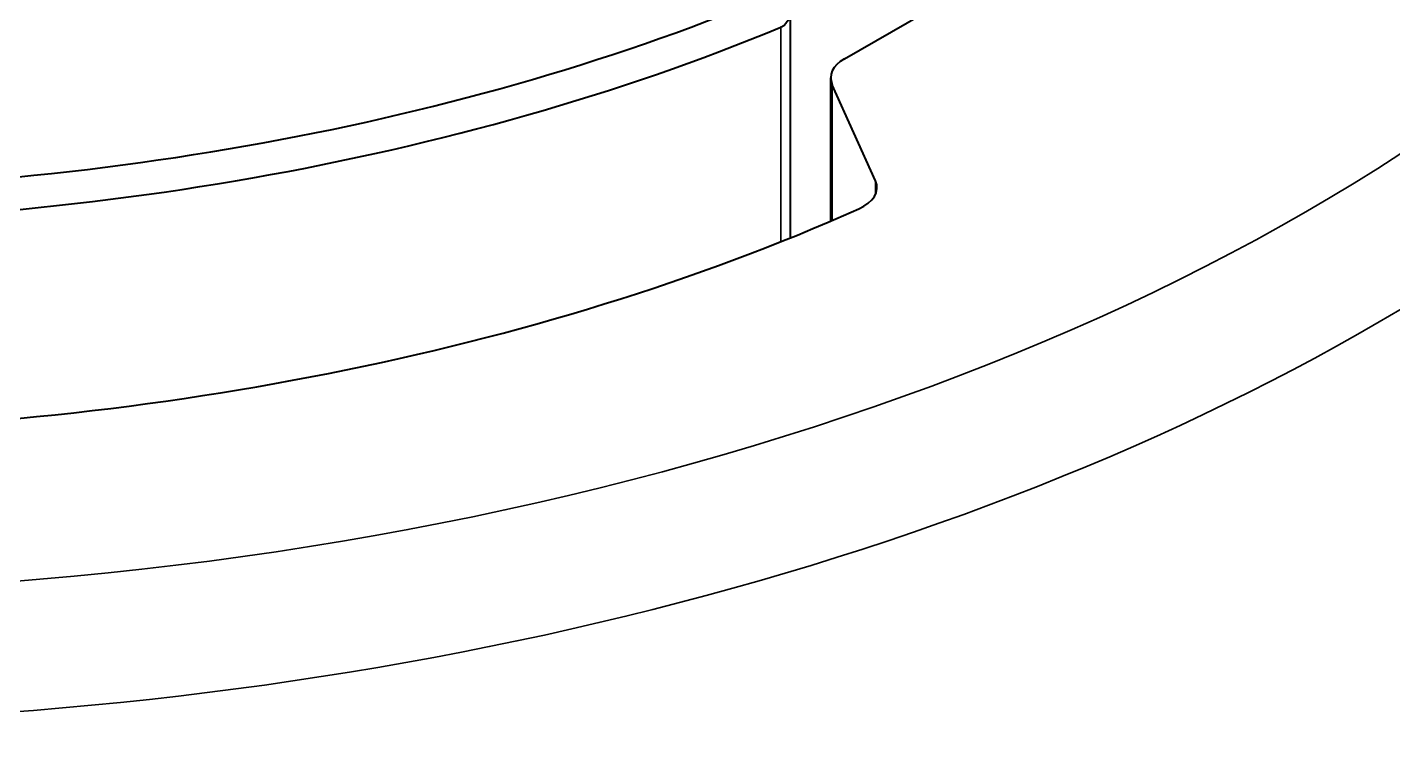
# Model space of a CAD drawing. Header units: millimetres. Extents: x 0 to 51860, y 0 to 5940.
# Drawn here: x 7696.76 to 7716.27, y 3986.34 to 3996.52 of the extents above; entities that cross this region are included whole.
import ezdxf

# ---------------------------------------------------------------- set-up
doc = ezdxf.new("R2010")
doc.units = ezdxf.units.MM
doc.header["$LTSCALE"] = 10
doc.layers.add('가시적인 것(ISO)', color=3, linetype='Continuous', lineweight=40)
doc.layers.add('가시적인 좁은 것(ISO)', color=3, linetype='Continuous', lineweight=35)

msp = doc.modelspace()

# ---------------------------------------------------------------- linework, layer by layer
at = {"layer": '가시적인 것(ISO)'}
for p, q in [((7707.6647, 3993.5149), (7707.6647, 3996.6874)), ((7708.4341, 3996.0707), (7709.7807, 3996.8462)), ((7708.2388, 3993.753), (7708.2388, 3995.7992)), ((7708.8783, 3994.3276), (7708.2601, 3995.703))]:
    msp.add_line(p, q, dxfattribs=at)
for centre, major_axis, start_param, end_param in [((7692.3726, 4008.9622), (-25.6667, 0), 1.5423728, 2.1929795), ((7692.3726, 4008.6897), (26, 0), 4.6843299, 5.3345722), ((7708.9055, 3995.7992), (-0.6667, 0), 5.4977871, 6.5364549), ((7708.2329, 3994.2314), (0.6667, 0), 5.3684668, 6.5364549), ((7692.3726, 4006.0954), (26.6667, 0), 4.7200455, 5.3684668)]:
    msp.add_ellipse(centre, major_axis=major_axis, ratio=0.5758617, start_param=start_param, end_param=end_param, dxfattribs=at)
for points, knots in [([(7707.6447, 3996.6605), (7707.6379, 3996.6406), (7707.6291, 3996.6216), (7707.6069, 3996.5858), (7707.5933, 3996.5693), (7707.562, 3996.5418), (7707.5445, 3996.5308), (7707.5256, 3996.523)], [0.243605386, 0.243605386, 0.243605386, 0.243605386, 0.25343194, 0.25343194, 0.263861508, 0.263861508, 0.274291077, 0.274291077, 0.274291077, 0.274291077]), ([(7695.9183, 3967.6024), (7699.1038, 3967.8084), (7702.2389, 3968.2838), (7708.1574, 3969.7394), (7710.9403, 3970.7193), (7715.9321, 3973.1181), (7718.141, 3974.5366), (7721.8009, 3977.7284), (7723.2529, 3979.5036), (7725.2322, 3983.2983), (7725.7539, 3985.3208), (7725.7539, 3987.3484)], [0.8972426, 0.8972426, 0.8972426, 0.8972426, 1.1890327, 1.1890327, 1.4808232, 1.4808232, 1.7726136, 1.7726136, 2.064404, 2.064404, 2.3561945, 2.3561945, 2.3561945, 2.3561945])]:
    msp.add_open_spline(points, degree=3, knots=knots, dxfattribs=at)
at = {"layer": '가시적인 좁은 것(ISO)'}
for p, q in [((7707.5256, 3996.523), (7707.5256, 3993.4592)), ((7708.2601, 3993.762), (7708.2601, 3995.703)), ((7708.8783, 3994.3276), (7708.8783, 3994.1352))]:
    msp.add_line(p, q, dxfattribs=at)
for centre, major_axis, start_param, end_param in [((7692.2406, 4006.9695), (32.18, 0), 4.6730736, 6.6356723), ((7692.2406, 4005.8794), (33.5133, 0), 4.6730736, 6.2831853), ((7692.2406, 3987.3484), (33.5133, 0), 4.8279883, 6.2831853)]:
    msp.add_ellipse(centre, major_axis=major_axis, ratio=0.5758617, start_param=start_param, end_param=end_param, dxfattribs=at)

doc.saveas('drawing.dxf')
